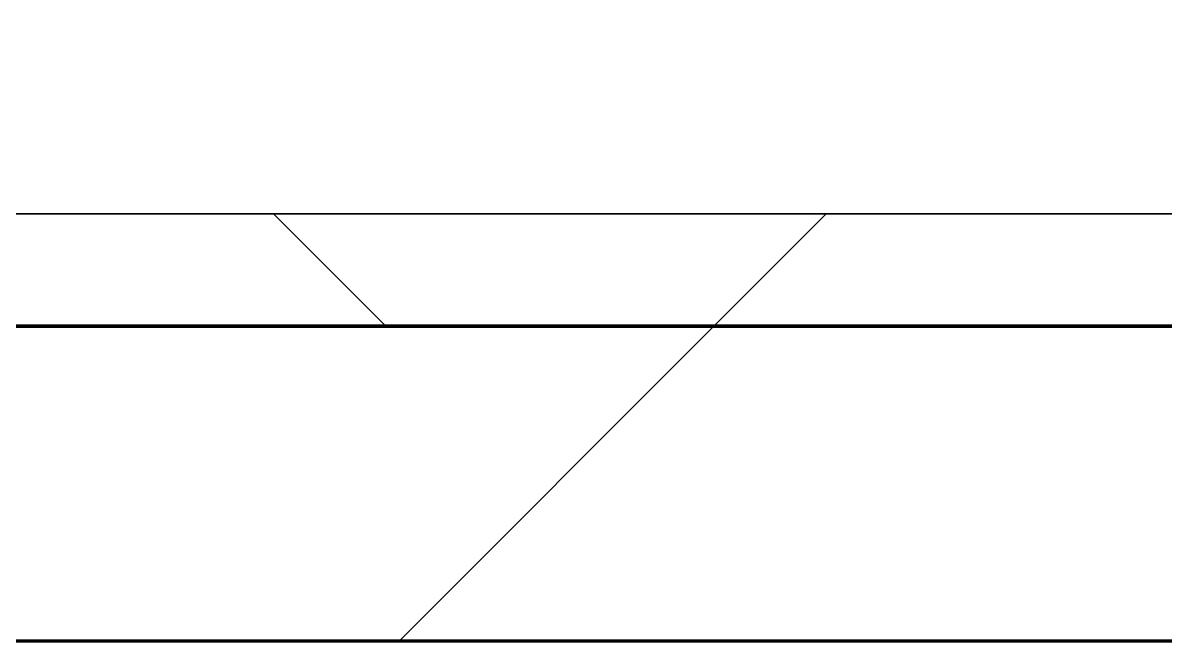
# Model space of a CAD drawing. Header units: millimetres. Extents: x -726012 to -647389, y -20772 to 18805.
# Drawn here: x -709180 to -708671, y -3461 to -3186 of the extents above; entities that cross this region are included whole.
import ezdxf
from ezdxf.xclip import XClip

# ---------------------------------------------------------------- set-up
doc = ezdxf.new("R2010")
doc.units = ezdxf.units.MM
doc.header["$XCLIPFRAME"] = 0
for name, color, linetype, lineweight in [('A-GLAZ-CURT', 2, 'Continuous', 9), ('A-WALL', 5, 'Continuous', 35), ('A-WALL-FNSH', 2, 'Continuous', 35), ('A-WALL-PATT', 1, 'Continuous', 35)]:
    doc.layers.add(name, color=color, linetype=linetype, lineweight=lineweight)
doc.layers.add('A11_ALU.SOLID SHEET', color=2, linetype='Continuous')

# ---------------------------------------------------------------- blocks, each defined once
blk = doc.blocks.new('PPLS-PP19_Custom Tile Pattern - Custom Tile Pattern-V146-4233-01 ENLARGED MULTI-PURPOSE LEVEL - REFLECTED CEILING PLAN - SHEET 4')
at = {"layer": 'A-GLAZ-CURT'}
for p, q in [((-300, 0), (300, 0)), ((300, 0), (-300, 0)), ((195.99, 0), (213.31, 0)), ((213.31, 0), (195.99, 0)), ((230.06, 0), (300, 0)), ((-300, -50), (300, -50)), ((300, -50), (-300, -50))]:
    blk.add_line(p, q, dxfattribs=at)
for points, knots in [([(-15.19, 0), (-13.07, 0), (7.48, 0), (42.82, 0), (88.72, 0), (120.63, 0), (138.28, 0), (138.53, 0)], [-461.142613, -461.142613, -461.142613, -461.142613, -429.606584, -390.253598, -346.313304, -291.370682, -290.5735, -290.5735, -290.5735, -290.5735]), ([(103.09, 0), (101.08, 0), (86.31, 0), (63.34, 0), (35.84, 0), (12, 0), (3.08, 0), (-1.67, 0), (-2.25, 0)], [-375.435014, -375.435014, -375.435014, -375.435014, -369.147452, -330.153101, -307.516438, -285.83788, -246.234814, -234.646884, -234.646884, -234.646884, -234.646884]), ([(31.38, 0), (31.98, 0), (35.96, 0), (48.37, 0), (71.92, 0), (100.57, 0), (116.36, 0), (128.63, 0), (128.95, 0)], [-139.252649, -139.252649, -139.252649, -139.252649, -135.792042, -118.513713, -97.899267, -63.759246, -39.050993, -35.895543, -35.895543, -35.895543, -35.895543]), ([(136.44, 0), (121.66, 0), (87.01, 0), (51.31, 0), (31.41, 0)], [-106.750556, -106.750556, -106.750556, -106.750556, -59.610984, -0.220342, -0.220342, -0.220342, -0.220342]), ([(36.29, 0), (37.77, 0), (48.82, 0), (64.79, 0), (95.91, 0), (124.45, 0), (132.42, 0), (134.6, 0)], [-314.598523, -314.598523, -314.598523, -314.598523, -305.899624, -287.17622, -249.500363, -194.761443, -152.241002, -152.241002, -152.241002, -152.241002]), ([(94.4, 0), (94.4, 0), (94.64, 0), (99.11, 0), (108.97, 0), (120.79, 0), (139.94, 0), (163.31, 0), (185.23, 0), (193.62, 0), (194.69, 0), (194.79, 0)], [-2348.345796, -2348.345796, -2348.345796, -2348.345796, -2310.419338, -2233.599744, -2052.234781, -1843.028543, -1530.39897, -1095.004608, -529.74427, -295.064701, -265.121568, -265.121568, -265.121568, -265.121568]), ([(114.39, 0), (114.2, 0), (112.08, 0), (106.66, 0), (100.73, 0), (99.74, 0)], [-8148.58938, -8148.58938, -8148.58938, -8148.58938, -8105.191388, -7723.759874, -7646.449684, -7646.449684, -7646.449684, -7646.449684]), ([(168.37, 0), (167.68, 0), (162.47, 0), (147.02, 0), (117.98, 0), (101.91, 0), (100.34, 0)], [-543.375029, -543.375029, -543.375029, -543.375029, -530.793311, -458.593899, -401.860199, -395.777283, -395.777283, -395.777283, -395.777283]), ([(129.02, 0), (129.02, 0), (124.41, 0), (122.35, 0), (114.96, 0), (108.04, 0), (103.09, 0)], [-35.386604, -35.386604, -35.386604, -35.386604, -31.430235, -22.807238, -15.488593, 0, 0, 0, 0]), ([(157.9, 0), (156.77, 0), (151.67, 0), (143.29, 0), (134.04, 0), (126.24, 0), (118.6, 0), (114.23, 0), (111.98, 0), (105.66, 0), (105.23, 0), (105.23, 0)], [-10292.955006, -10292.955006, -10292.955006, -10292.955006, -10098.273015, -9847.788484, -9677.714971, -9567.007022, -9453.21225, -9220.200448, -9012.77275, -8966.157302, -8929.495943, -8929.495943, -8929.495943, -8929.495943]), ([(105.26, 0), (105.52, 0), (111.01, 0), (112.65, 0), (113.59, 0)], [-8920.561005, -8920.561005, -8920.561005, -8920.561005, -8814.835624, -8577.462505, -8577.462505, -8577.462505, -8577.462505]), ([(128.58, 0), (128.8, 0), (130.16, 0), (139.26, 0), (152.67, 0), (161.24, 0), (162.19, 0), (162.75, 0)], [-633.326174, -633.326174, -633.326174, -633.326174, -627.736123, -618.981161, -602.094757, -592.980799, -581.414464, -581.414464, -581.414464, -581.414464]), ([(137.1, 0), (136, 0), (133.64, 0), (129.87, 0), (129.11, 0)], [-670.405967, -670.405967, -670.405967, -670.405967, -651.020627, -640.742133, -640.742133, -640.742133, -640.742133]), ([(193.8, 0), (193.33, 0), (190.11, 0), (183.13, 0), (171, 0), (161.95, 0), (161.28, 0), (158.35, 0), (157.85, 0), (157.77, 0)], [-11665.349007, -11665.349007, -11665.349007, -11665.349007, -11565.880756, -11105.624034, -10839.086983, -10768.332124, -10666.779182, -10580.760289, -10550.278881, -10550.278881, -10550.278881, -10550.278881]), ([(300, 0), (286.53, 0), (254.22, 0), (207.11, 0), (177.41, 0), (159.34, 0), (158.33, 0), (158.3, 0)], [-285.253232, -285.253232, -285.253232, -285.253232, -244.693688, -187.987675, -143.776725, -129.632772, -123.352749, -123.352749, -123.352749, -123.352749]), ([(159.07, 0), (159.13, 0), (160.84, 0), (165.21, 0), (174.15, 0), (185.98, 0), (208.82, 0), (219.42, 0), (230.06, 0)], [-115.643202, -115.643202, -115.643202, -115.643202, -114.681583, -87.660824, -65.295536, -41.623857, -24.459831, 0, 0, 0, 0]), ([(162.75, 0), (165.4, 0), (170.91, 0), (172.61, 0), (172.61, 0)], [-111.264224, -111.264224, -111.264224, -111.264224, -56.742688, -19.085662, -19.085662, -19.085662, -19.085662]), ([(236.05, 0), (233.23, 0), (226.28, 0), (221.1, 0), (200.27, 0), (182.99, 0), (174.27, 0), (169.67, 0), (168.99, 0)], [-9370.397836, -9370.397836, -9370.397836, -9370.397836, -9221.510254, -9016.44624, -8717.832359, -8253.978395, -8152.463617, -8069.855175, -8069.855175, -8069.855175, -8069.855175]), ([(215.22, 0), (214.62, 0), (210.55, 0), (203.98, 0), (187.54, 0), (175.3, 0), (169.49, 0)], [-203.825446, -203.825446, -203.825446, -203.825446, -198.527383, -184.406837, -162.427601, -142.916156, -142.916156, -142.916156, -142.916156]), ([(171.51, 0), (176.48, 0), (193.23, 0), (201.73, 0), (208.81, 0), (213.55, 0), (227.08, 0), (235.49, 0)], [-7971.819559, -7971.819559, -7971.819559, -7971.819559, -7784.112253, -7606.717214, -7289.299508, -7042.621073, -6651.550015, -6651.550015, -6651.550015, -6651.550015]), ([(172.07, 0), (177.66, 0), (187.87, 0), (201.08, 0), (207.47, 0), (213.96, 0), (215.11, 0)], [-255.364076, -255.364076, -255.364076, -255.364076, -237.955587, -223.92608, -215.862851, -208.75215, -208.75215, -208.75215, -208.75215]), ([(300, 0), (288.22, 0), (262, 0), (230.43, 0), (219.94, 0), (219.02, 0)], [-12528.858583, -12528.858583, -12528.858583, -12528.858583, -11905.454923, -11162.864862, -10856.732305, -10856.732305, -10856.732305, -10856.732305]), ([(219.9, 0), (220.86, 0), (225.21, 0), (231.77, 0), (235.79, 0)], [-10670.940496, -10670.940496, -10670.940496, -10670.940496, -10511.382485, -10206.460975, -10206.460975, -10206.460975, -10206.460975]), ([(236.41, 0), (237.6, 0), (249.82, 0), (266.73, 0), (281.71, 0), (291.71, 0), (296.52, 0), (297.86, 0), (298.09, 0)], [-6637.306129, -6637.306129, -6637.306129, -6637.306129, -6582.165592, -6068.460911, -5766.029927, -5566.724884, -5280.360606, -5199.253518, -5199.253518, -5199.253518, -5199.253518]), ([(236.42, 0), (239.89, 0), (244.18, 0), (246.54, 0), (246.96, 0)], [-10190.606737, -10190.606737, -10190.606737, -10190.606737, -9925.173265, -9834.877357, -9834.877357, -9834.877357, -9834.877357]), ([(247.1, 0), (246.76, 0), (245.04, 0), (240.78, 0), (236.97, 0), (236.42, 0)], [-9649.085549, -9649.085549, -9649.085549, -9649.085549, -9581.591397, -9406.094246, -9377.010774, -9377.010774, -9377.010774, -9377.010774]), ([(284.76, 0), (284.76, 0), (285.09, 0), (287.47, 0), (293.59, 0), (297.76, 0), (300, 0)], [-4110.630118, -4110.630118, -4110.630118, -4110.630118, -4053.389046, -3959.664717, -3862.421465, -3746.95702, -3746.95702, -3746.95702, -3746.95702]), ([(297.38, 0), (295.84, 0), (291.62, 0), (285.38, 0), (284.87, 0)], [-4803.172655, -4803.172655, -4803.172655, -4803.172655, -4358.271401, -4143.037883, -4143.037883, -4143.037883, -4143.037883])]:
    blk.add_open_spline(points, degree=3, knots=knots, dxfattribs=at)
for points in [[(168.74, 0), (168.74, 0), (169.81, 0), (171.51, 0)], [(195.11, 0), (194.91, 0), (194.44, 0), (193.8, 0)]]:
    blk.add_open_spline(points, degree=3, dxfattribs=at)
blk = doc.blocks.new('PPLS-PP19_Custom Tile Pattern - Custom Tile Pattern-V147-4233-01 ENLARGED MULTI-PURPOSE LEVEL - REFLECTED CEILING PLAN - SHEET 4')
at = {"layer": 'A-GLAZ-CURT'}
for p, q in [((-300, 0), (300, 0)), ((300, 0), (-300, 0)), ((-293.07, 0), (-275.75, 0)), ((-275.75, 0), (-293.07, 0)), ((-222.32, 0), (-205, 0)), ((-205, 0), (-222.32, 0)), ((-300, -50), (300, -50)), ((300, -50), (-300, -50))]:
    blk.add_line(p, q, dxfattribs=at)
at = {"layer": 'A-GLAZ-CURT', "flags": 128}
for points in [[(-300, 0), (-291.56, 0), (-283.3, 0), (-275.2, 0), (-267.26, 0), (-259.45, 0), (-251.77, 0), (-244.2, 0), (-236.74, 0), (-229.36, 0), (-222.06, 0), (-214.83, 0), (-207.71, 0), (-200.76, 0), (-194.02, 0), (-187.54, 0), (-181.38, 0), (-175.58, 0), (-170.25, 0), (-165.64, 0), (-162.01, 0), (-159.53, 0)], [(-125.17, 0), (-128.55, 0), (-134.16, 0), (-140.03, 0), (-145.5, 0), (-150.63, 0), (-155.53, 0), (-160.27, 0), (-164.95, 0), (-169.65, 0), (-174.47, 0), (-179.49, 0), (-184.81, 0), (-190.44, 0), (-196.37, 0), (-202.58, 0), (-209.04, 0), (-215.73, 0), (-222.63, 0), (-229.72, 0), (-236.97, 0), (-244.39, 0), (-251.96, 0), (-259.67, 0), (-267.51, 0), (-275.48, 0), (-283.55, 0), (-291.73, 0), (-300, 0)], [(-157.46, 0), (-154.52, 0), (-149.42, 0), (-141.84, 0), (-132.81, 0), (-126.08, 0)]]:
    blk.add_lwpolyline(points, dxfattribs=at)
at = {"layer": 'A-GLAZ-CURT'}
for points, knots in [([(-300, 0), (-284.65, 0), (-236.57, 0), (-192.05, 0), (-164.21, 0), (-158.61, 0)], [-5323.127839, -5323.127839, -5323.127839, -5323.127839, -4502.809032, -2700.551212, -2218.690003, -2218.690003, -2218.690003, -2218.690003]), ([(-90.27, 0), (-102.69, 0), (-138.17, 0), (-202.69, 0), (-262.56, 0), (-294.48, 0), (-300, 0)], [-18624.70105, -18624.70105, -18624.70105, -18624.70105, -17136.203329, -15131.813646, -13729.592194, -13439.944408, -13439.944408, -13439.944408, -13439.944408]), ([(-159.21, 0), (-159.55, 0), (-163.36, 0), (-174.02, 0), (-185.59, 0), (-209.77, 0), (-232.01, 0), (-255.22, 0), (-262.59, 0), (-264.9, 0), (-265.4, 0)], [-2257.973564, -2257.973564, -2257.973564, -2257.973564, -2237.412286, -2029.680487, -1755.085331, -1400.429864, -858.079193, -543.655514, -208.940337, 0, 0, 0, 0]), ([(-258.6, 0), (-257.91, 0), (-254.26, 0), (-242.92, 0), (-232.76, 0), (-227.27, 0)], [-5722.54675, -5722.54675, -5722.54675, -5722.54675, -5657.471696, -5413.335975, -5108.045086, -5108.045086, -5108.045086, -5108.045086]), ([(-226.99, 0), (-228.07, 0), (-231.8, 0), (-233.46, 0), (-234, 0)], [-905.713182, -905.713182, -905.713182, -905.713182, -846.069444, -682.911962, -682.911962, -682.911962, -682.911962]), ([(-233.49, 0), (-233.44, 0), (-232.38, 0), (-231.15, 0), (-227.86, 0), (-227.8, 0)], [-455.274641, -455.274641, -455.274641, -455.274641, -440.605512, -119.536984, -113.81866, -113.81866, -113.81866, -113.81866]), ([(-226.94, 0), (-225.42, 0), (-220.62, 0), (-213.1, 0), (-200.2, 0), (-185.8, 0), (-172.42, 0), (-160.64, 0), (-158.69, 0)], [-5101.973565, -5101.973565, -5101.973565, -5101.973565, -5017.494783, -4832.723979, -4666.091899, -4349.945572, -4000.813434, -3879.041757, -3879.041757, -3879.041757, -3879.041757]), ([(-133.82, 0), (-135.51, 0), (-137.8, 0), (-149.31, 0), (-162.01, 0), (-177.91, 0), (-199.46, 0), (-215.44, 0), (-225.49, 0), (-226.73, 0)], [-2731.647847, -2731.647847, -2731.647847, -2731.647847, -2418.507304, -2308.929706, -2113.765672, -1763.376603, -1422.553702, -978.033455, -910.549282, -910.549282, -910.549282, -910.549282]), ([(-223.63, 0), (-219.39, 0), (-206.17, 0), (-188.58, 0), (-171.29, 0), (-162.35, 0), (-158.61, 0)], [-5463.295695, -5463.295695, -5463.295695, -5463.295695, -5161.076232, -4739.070012, -4465.409639, -4266.291708, -4266.291708, -4266.291708, -4266.291708]), ([(-158.58, 0), (-144.45, 0), (-126.53, 0), (-110.8, 0), (-99.5, 0), (-91.46, 0)], [-2217.969933, -2217.969933, -2217.969933, -2217.969933, -1002.059161, -460.363443, 0, 0, 0, 0]), ([(-137.88, 0), (-140.56, 0), (-147.66, 0), (-147.69, 0), (-155.29, 0), (-158.51, 0)], [-3187.727384, -3187.727384, -3187.727384, -3187.727384, -2919.378265, -2477.344047, -2272.702712, -2272.702712, -2272.702712, -2272.702712]), ([(-157.64, 0), (-155.76, 0), (-148.09, 0), (-136.84, 0), (-127.33, 0), (-124.19, 0), (-123.43, 0), (-123.28, 0)], [-4249.229985, -4249.229985, -4249.229985, -4249.229985, -4149.119819, -3839.893365, -3647.167523, -3488.92562, -3439.852845, -3439.852845, -3439.852845, -3439.852845]), ([(-152.35, 0), (-151.03, 0), (-147.71, 0), (-143.57, 0), (-138.62, 0)], [-3494.978217, -3494.978217, -3494.978217, -3494.978217, -3371.022232, -3227.460399, -3227.460399, -3227.460399, -3227.460399]), ([(-118.78, 0), (-121.86, 0), (-126.28, 0), (-136.96, 0), (-147.46, 0), (-150.03, 0), (-150.57, 0)], [-5938.474035, -5938.474035, -5938.474035, -5938.474035, -5700.061948, -5508.838257, -5298.784692, -5196.16478, -5196.16478, -5196.16478, -5196.16478]), ([(-150.34, 0), (-150.07, 0), (-147.75, 0), (-142.6, 0), (-127.26, 0), (-108.49, 0), (-97.49, 0), (-91.12, 0)], [-4948.728362, -4948.728362, -4948.728362, -4948.728362, -4883.323924, -4440.880425, -4054.690705, -3793.097032, -3464.109854, -3464.109854, -3464.109854, -3464.109854]), ([(-90.81, 0), (-96.91, 0), (-113.88, 0), (-130.52, 0), (-147.74, 0), (-149.07, 0)], [-7323.424259, -7323.424259, -7323.424259, -7323.424259, -7004.680444, -6449.282163, -6277.220794, -6277.220794, -6277.220794, -6277.220794]), ([(-148.23, 0), (-146.94, 0), (-140.15, 0), (-137.28, 0), (-133.93, 0), (-128.78, 0), (-126.5, 0)], [-6162.058746, -6162.058746, -6162.058746, -6162.058746, -6017.569127, -5560.701257, -5364.112219, -5231.017328, -5231.017328, -5231.017328, -5231.017328]), ([(-90.27, 0), (-94.18, 0), (-105.71, 0), (-122.65, 0), (-139.03, 0), (-146.11, 0), (-146.95, 0)], [-1601.097441, -1601.097441, -1601.097441, -1601.097441, -1374.161226, -945.742622, -741.901385, -489.130243, -489.130243, -489.130243, -489.130243]), ([(-146.69, 0), (-146.59, 0), (-145.49, 0), (-135.69, 0), (-128.29, 0), (-125.15, 0)], [-420.34245, -420.34245, -420.34245, -420.34245, -406.956646, -290.263673, 0, 0, 0, 0]), ([(-127.41, 0), (-131.63, 0), (-133.16, 0), (-134.09, 0), (-134.15, 0)], [-8540.990293, -8540.990293, -8540.990293, -8540.990293, -8266.114998, -8246.473386, -8246.473386, -8246.473386, -8246.473386]), ([(-134.15, 0), (-133.32, 0), (-130.31, 0), (-117.33, 0), (-99.59, 0), (-91.17, 0), (-90.51, 0)], [-7657.439573, -7657.439573, -7657.439573, -7657.439573, -7293.749979, -6839.55839, -6236.997189, -6184.855039, -6184.855039, -6184.855039, -6184.855039]), ([(-120.13, 0), (-120.14, 0), (-120.24, 0), (-121.3, 0), (-129.25, 0), (-133.82, 0)], [-2933.992132, -2933.992132, -2933.992132, -2933.992132, -2920.575025, -2840.280255, -2731.647847, -2731.647847, -2731.647847, -2731.647847]), ([(-113.43, 0), (-113.44, 0), (-113.96, 0), (-119.73, 0), (-125.43, 0), (-127.03, 0), (-127.41, 0)], [-328.499627, -328.499627, -328.499627, -328.499627, -282.672656, -98.539552, -24.539552, 0, 0, 0, 0]), ([(-126.5, 0), (-122.44, 0), (-108.71, 0), (-86.68, 0), (-63.44, 0), (-54.4, 0), (-48.53, 0), (-33.83, 0), (-26.48, 0), (-21.95, 0)], [-5231.017328, -5231.017328, -5231.017328, -5231.017328, -4994.692869, -4542.524482, -4008.285538, -3689.699207, -3546.54457, -3315.260113, -3005.751052, -3005.751052, -3005.751052, -3005.751052]), ([(-125.15, 0), (-124.93, 0), (-121.96, 0), (-113.01, 0), (-98.9, 0), (-85.29, 0), (-71.67, 0), (-65.93, 0), (-65.07, 0)], [-3362.7396, -3362.7396, -3362.7396, -3362.7396, -3342.215224, -3074.362186, -2902.289527, -2605.247022, -2322.099534, -2241.8264, -2241.8264, -2241.8264, -2241.8264]), ([(-122.08, 0), (-122.01, 0), (-121.69, 0), (-121.2, 0), (-120.88, 0)], [-3136.336417, -3136.336417, -3136.336417, -3136.336417, -3110.304437, -3035.164275, -3035.164275, -3035.164275, -3035.164275]), ([(-36.33, 0), (-36.43, 0), (-37.27, 0), (-45.02, 0), (-46.13, 0), (-60.59, 0), (-81.23, 0), (-99.51, 0), (-114.02, 0), (-117.28, 0), (-118.78, 0)], [-1855.773136, -1855.773136, -1855.773136, -1855.773136, -1810.870157, -1672.078046, -1405.135169, -1060.00838, -740.068933, -229.489605, -116.330425, 0, 0, 0, 0]), ([(-117.74, 0), (-117.19, 0), (-114.78, 0), (-113.43, 0), (-113.43, 0)], [-821.249067, -821.249067, -821.249067, -821.249067, -394.672656, -330.879064, -330.879064, -330.879064, -330.879064]), ([(-36.62, 0), (-36.62, 0), (-40.35, 0), (-44.32, 0), (-58.97, 0), (-85.2, 0), (-107.61, 0), (-116.56, 0), (-117.56, 0)], [-4069.478503, -4069.478503, -4069.478503, -4069.478503, -3858.647035, -3538.256648, -2842.901703, -2193.204658, -1433.981041, -985.49888, -985.49888, -985.49888, -985.49888]), ([(-115.82, 0), (-114.96, 0), (-110.41, 0), (-99.71, 0), (-92.17, 0), (-90.28, 0)], [-5724.064692, -5724.064692, -5724.064692, -5724.064692, -5430.283136, -5103.229623, -4997.600764, -4997.600764, -4997.600764, -4997.600764]), ([(9.32, 0), (9.08, 0), (7.65, 0), (2.57, 0), (-12.23, 0), (-25.64, 0), (-40, 0), (-56.24, 0), (-75.59, 0), (-94, 0), (-112.01, 0), (-114.94, 0), (-115.63, 0)], [-2922.926651, -2922.926651, -2922.926651, -2922.926651, -2882.788014, -2720.818881, -2518.50168, -2125.455881, -1792.521578, -1466.981642, -1208.454564, -789.402658, -501.969187, -243.577221, -243.577221, -243.577221, -243.577221]), ([(-91.46, 0), (-90.09, 0), (-84.7, 0), (-77.43, 0), (-72.73, 0), (-72.64, 0), (-72.64, 0)], [-19832.387487, -19832.387487, -19832.387487, -19832.387487, -19753.885894, -19541.04734, -19478.625389, -19471.062469, -19471.062469, -19471.062469, -19471.062469]), ([(-90.29, 0), (-89.37, 0), (-83.41, 0), (-75.26, 0), (-68.41, 0), (-65.12, 0), (-63.63, 0)], [-3449.835649, -3449.835649, -3449.835649, -3449.835649, -3402.597032, -3144.956779, -3050.982048, -2969.237017, -2969.237017, -2969.237017, -2969.237017]), ([(-90.27, 0), (-84.42, 0), (-73.49, 0), (-62.74, 0), (-60.36, 0), (-59.97, 0)], [-6178.455757, -6178.455757, -6178.455757, -6178.455757, -5713.340575, -5140.470607, -5006.787413, -5006.787413, -5006.787413, -5006.787413]), ([(-26.75, 0), (-27.82, 0), (-36.18, 0), (-53.55, 0), (-72.91, 0), (-86.92, 0), (-90.27, 0)], [-8718.362214, -8718.362214, -8718.362214, -8718.362214, -8532.293389, -8073.216054, -7508.296369, -7332.864669, -7332.864669, -7332.864669, -7332.864669]), ([(-90.05, 0), (-86.58, 0), (-69.24, 0), (-42.53, 0), (-12.78, 0), (4.23, 0), (9.64, 0), (10.14, 0), (10.18, 0)], [-4993.333029, -4993.333029, -4993.333029, -4993.333029, -4799.173296, -4065.652676, -3589.737505, -3285.047089, -3066.359526, -3044.715262, -3044.715262, -3044.715262, -3044.715262]), ([(-72.93, 0), (-75.51, 0), (-80.85, 0), (-86.96, 0), (-89.14, 0)], [-19442.345229, -19442.345229, -19442.345229, -19442.345229, -18935.241197, -18670.125109, -18670.125109, -18670.125109, -18670.125109]), ([(-63.96, 0), (-64.13, 0), (-72.5, 0), (-80.63, 0), (-86.16, 0)], [-2171.769325, -2171.769325, -2171.769325, -2171.769325, -2007.031671, -1681.3698, -1681.3698, -1681.3698, -1681.3698]), ([(-29.03, 0), (-33.97, 0), (-43.74, 0), (-56.37, 0), (-71.66, 0), (-77.83, 0), (-82.66, 0), (-83.28, 0), (-83.28, 0)], [-2680.714891, -2680.714891, -2680.714891, -2680.714891, -2413.671296, -2161.752162, -2006.592567, -1646.621388, -1424.436217, -1393.971743, -1393.971743, -1393.971743, -1393.971743]), ([(-83.28, 0), (-83.28, 0), (-82.91, 0), (-76.14, 0), (-62.97, 0), (-48.14, 0), (-36.49, 0), (-33.57, 0), (-29.94, 0), (-28.57, 0)], [-1393.4169, -1393.4169, -1393.4169, -1393.4169, -1353.722004, -1274.333717, -1073.56893, -651.549973, -296.515819, -83.513472, 0, 0, 0, 0]), ([(-66.39, 0), (-66.39, 0), (-63.63, 0), (-53.63, 0), (-34.42, 0), (-29.82, 0), (-29.19, 0)], [-2493.31794, -2493.31794, -2493.31794, -2493.31794, -2315.303971, -1809.437387, -963.711516, -666.19313, -666.19313, -666.19313, -666.19313]), ([(31.18, 0), (25.97, 0), (11.99, 0), (-16.92, 0), (-47.42, 0), (-65.77, 0), (-66.37, 0), (-66.38, 0)], [-4496.803627, -4496.803627, -4496.803627, -4496.803627, -4222.080604, -3745.412743, -2981.410125, -2542.574734, -2498.224237, -2498.224237, -2498.224237, -2498.224237]), ([(-63.63, 0), (-61.49, 0), (-57.39, 0), (-54.49, 0), (-45.2, 0), (-40.79, 0), (-40.46, 0), (-40.44, 0)], [-2969.237017, -2969.237017, -2969.237017, -2969.237017, -2851.217951, -2734.127174, -2474.780881, -2410.990208, -2350.645972, -2350.645972, -2350.645972, -2350.645972]), ([(-58.83, 0), (-58.37, 0), (-57.29, 0), (-54.23, 0), (-46.33, 0), (-42.62, 0), (-41.76, 0)], [-4859.52896, -4859.52896, -4859.52896, -4859.52896, -4680.891996, -4469.85053, -4321.566175, -4270.495146, -4270.495146, -4270.495146, -4270.495146]), ([(-51.83, 0), (-51.83, 0), (-51.78, 0), (-47.4, 0), (-46.01, 0), (-40.22, 0), (-36.78, 0)], [-632.814994, -632.814994, -632.814994, -632.814994, -627.965721, -508.377888, -260.442412, 0, 0, 0, 0]), ([(-21.97, 0), (-26.04, 0), (-33.07, 0), (-44.85, 0), (-51.43, 0), (-51.79, 0)], [-1276.86382, -1276.86382, -1276.86382, -1276.86382, -1039.307308, -819.71621, -644.910881, -644.910881, -644.910881, -644.910881]), ([(-41.76, 0), (-39.9, 0), (-37.72, 0), (-36.92, 0), (-36.77, 0)], [-4270.495146, -4270.495146, -4270.495146, -4270.495146, -4161.040818, -4106.245333, -4106.245333, -4106.245333, -4106.245333]), ([(-36.78, 0), (-32.43, 0), (-19.22, 0), (8.83, 0), (43.36, 0), (70.92, 0), (82.12, 0), (83.66, 0)], [-6191.144455, -6191.144455, -6191.144455, -6191.144455, -5862.463379, -5340.621928, -4573.028122, -4094.177415, -3869.465285, -3869.465285, -3869.465285, -3869.465285]), ([(-36.29, 0), (-36.29, 0), (-34.66, 0), (-28.88, 0), (-26.95, 0), (-26.54, 0)], [-9150.272121, -9150.272121, -9150.272121, -9150.272121, -9057.163041, -8919.836787, -8834.607043, -8834.607043, -8834.607043, -8834.607043]), ([(30.82, 0), (29.27, 0), (20.14, 0), (3.54, 0), (-16.58, 0), (-34.76, 0), (-36.04, 0)], [-10462.034656, -10462.034656, -10462.034656, -10462.034656, -10363.088938, -9884.23066, -9424.652049, -9182.880979, -9182.880979, -9182.880979, -9182.880979]), ([(-33.34, 0), (-33.34, 0), (-32.93, 0), (-31.16, 0), (-30.52, 0)], [-2415.024266, -2415.024266, -2415.024266, -2415.024266, -2357.633367, -2323.618664, -2323.618664, -2323.618664, -2323.618664]), ([(70.61, 0), (66.16, 0), (55.8, 0), (39.61, 0), (24.74, 0), (2.64, 0), (-17.84, 0), (-30.57, 0), (-31.82, 0), (-32, 0)], [-4647.237329, -4647.237329, -4647.237329, -4647.237329, -4326.416877, -4098.545751, -3766.694881, -3333.063701, -2994.501669, -2698.150104, -2614.070998, -2614.070998, -2614.070998, -2614.070998]), ([(-30.76, 0), (-30.73, 0), (-30.18, 0), (-26.61, 0), (-22.04, 0)], [-54176.191683, -54176.191683, -54176.191683, -54176.191683, -54157.274271, -53855.129553, -53855.129553, -53855.129553, -53855.129553]), ([(-30.52, 0), (-27.11, 0), (-17.83, 0), (5.99, 0), (22.06, 0), (37.44, 0), (45.92, 0), (57.76, 0), (64.47, 0), (72.74, 0), (75.22, 0), (76.03, 0), (76.21, 0)], [-2323.618664, -2323.618664, -2323.618664, -2323.618664, -2142.497158, -1716.209403, -1206.526904, -1089.329421, -901.315459, -753.071572, -495.328968, -421.953223, -334.951786, -290.452333, -290.452333, -290.452333, -290.452333]), ([(-22.74, 0), (-24.16, 0), (-27.07, 0), (-29.52, 0), (-30.21, 0)], [-54634.591799, -54634.591799, -54634.591799, -54634.591799, -54461.685999, -54290.791712, -54290.791712, -54290.791712, -54290.791712]), ([(8.33, 0), (8.19, 0), (7.18, 0), (0.32, 0), (-13.89, 0), (-24.92, 0), (-29.03, 0)], [-3574.286521, -3574.286521, -3574.286521, -3574.286521, -3526.962355, -3285.499107, -2903.012179, -2680.714891, -2680.714891, -2680.714891, -2680.714891]), ([(-28.98, 0), (-28.66, 0), (-27.39, 0), (-24.45, 0), (-22.56, 0)], [-166.548282, -166.548282, -166.548282, -166.548282, -102.06493, 0, 0, 0, 0]), ([(-21.96, 0), (-19.84, 0), (-16.83, 0), (-11.36, 0), (-7.66, 0), (-6.6, 0), (-6.44, 0)], [-56457.345381, -56457.345381, -56457.345381, -56457.345381, -56344.022017, -56303.229861, -56166.290093, -56124.392176, -56124.392176, -56124.392176, -56124.392176]), ([(-13, 0), (-14.35, 0), (-16.76, 0), (-20.95, 0), (-21.92, 0)], [-55207.591944, -55207.591944, -55207.591944, -55207.591944, -54789.006179, -54668.319642, -54668.319642, -54668.319642, -54668.319642]), ([(-21.89, 0), (-18.23, 0), (-11.11, 0), (2.08, 0), (13.15, 0), (21.24, 0), (24.62, 0), (24.72, 0), (24.72, 0)], [-5244.527046, -5244.527046, -5244.527046, -5244.527046, -5050.479954, -4785.90057, -4596.498881, -4445.288762, -4384.376941, -4376.041937, -4376.041937, -4376.041937, -4376.041937]), ([(76.63, 0), (74.8, 0), (67.65, 0), (53.52, 0), (37, 0), (24.07, 0), (12.82, 0), (-2.9, 0), (-15.59, 0), (-21.25, 0)], [-3095.572228, -3095.572228, -3095.572228, -3095.572228, -2950.589685, -2634.532728, -2313.748533, -2106.613311, -1925.670641, -1617.263037, -1290.787923, -1290.787923, -1290.787923, -1290.787923]), ([(-21.22, 0), (-19.38, 0), (-10.97, 0), (8.61, 0), (15.02, 0), (22.91, 0), (31, 0), (37.93, 0), (43.91, 0), (46.39, 0)], [-2989.152759, -2989.152759, -2989.152759, -2989.152759, -2864.387349, -2439.246196, -2084.094819, -1956.422387, -1818.904206, -1645.594513, -1514.634766, -1514.634766, -1514.634766, -1514.634766]), ([(-20.98, 0), (-19.68, 0), (-17.76, 0), (-15.75, 0), (-15.19, 0)], [-53832.391596, -53832.391596, -53832.391596, -53832.391596, -53749.15266, -53717.791567, -53717.791567, -53717.791567, -53717.791567]), ([(-15.19, 0), (-13.07, 0), (7.48, 0), (42.82, 0), (88.72, 0), (120.63, 0), (138.28, 0), (138.53, 0)], [-461.142613, -461.142613, -461.142613, -461.142613, -429.606584, -390.253598, -346.313304, -291.370682, -290.5735, -290.5735, -290.5735, -290.5735]), ([(-6.54, 0), (-6.73, 0), (-7.2, 0), (-7.6, 0), (-7.79, 0)], [-56009.792147, -56009.792147, -56009.792147, -56009.792147, -55949.290093, -55895.192118, -55895.192118, -55895.192118, -55895.192118]), ([(-2.63, 0), (-2.47, 0), (-1.22, 0), (4.92, 0), (15.97, 0), (22.54, 0), (24.49, 0)], [-226.825321, -226.825321, -226.825321, -226.825321, -220.269177, -206.416616, -198.214427, -187.717507, -187.717507, -187.717507, -187.717507]), ([(103.09, 0), (101.08, 0), (86.31, 0), (63.34, 0), (35.84, 0), (12, 0), (3.08, 0), (-1.67, 0), (-2.25, 0)], [-375.435014, -375.435014, -375.435014, -375.435014, -369.147452, -330.153101, -307.516438, -285.83788, -246.234814, -234.646884, -234.646884, -234.646884, -234.646884]), ([(24.69, 0), (24.54, 0), (20.99, 0), (15.48, 0), (10.8, 0), (9.63, 0)], [-4368.572414, -4368.572414, -4368.572414, -4368.572414, -4306.476363, -4080.000647, -3772.857994, -3772.857994, -3772.857994, -3772.857994])]:
    blk.add_open_spline(points, degree=3, knots=knots, dxfattribs=at)
for points in [[(-227.05, 0), (-226.05, 0), (-224.89, 0), (-223.63, 0)], [(-158.59, 0), (-158.02, 0), (-157.55, 0), (-157.22, 0)], [(-86.16, 0), (-87.35, 0), (-88.54, 0), (-89.75, 0)], [(-39.84, 0), (-39.08, 0), (-38.11, 0), (-37.36, 0)], [(-28.57, 0), (-26.93, 0), (-24.79, 0), (-22.85, 0)]]:
    blk.add_open_spline(points, degree=3, dxfattribs=at)
blk = doc.blocks.new('*U885')
at = {"layer": 'A-GLAZ-CURT'}
for name, p in [('PPLS-PP19_Custom Tile Pattern - Custom Tile Pattern-V146-4233-01 ENLARGED MULTI-PURPOSE LEVEL - REFLECTED CEILING PLAN - SHEET 4', (-33000, 4270.45)), ('PPLS-PP19_Custom Tile Pattern - Custom Tile Pattern-V147-4233-01 ENLARGED MULTI-PURPOSE LEVEL - REFLECTED CEILING PLAN - SHEET 4', (-32400, 4270.45))]:
    blk.add_blockref(name, p, dxfattribs=at)
blk = doc.blocks.new('*U1287')
blk.add_lwpolyline([(21173.36, -580), (28210, -580), (28210, -6849.96), (45954.15, -6849.96), (45954.15, 600), (82995.06, 600), (83086.47, 650), (90052, 650), (90392, 990), (103159.16, 990), (103159.16, 4990), (21173.36, 4990), (21173.36, 3485.45), (21203.36, 3485.45), (21203.36, 925.54), (21173.36, 925.54), (21173.36, -580)])

msp = doc.modelspace()

# ---------------------------------------------------------------- hatches: boundary and pattern name
at = {"layer": 'A-WALL-PATT', "lineweight": 9}
h = msp.add_hatch(dxfattribs=at)
h.set_pattern_fill('FP_3', color=256, style=0, pattern_type=2)
h.set_pattern_definition([(45, (0, 0), (-212.13203, 212.13203), []), (135, (0, 0), (-212.13203, -212.13203), [])])
h.paths.add_polyline_path([(-698728.22, -3320.94), (-698728.22, -3270.94), (-701451.04, -3270.94), (-701339.13, -3320.94), (-699206.29, -3320.94)])
h.paths.add_polyline_path([(-703169.5, -3320.94), (-701449.44, -3320.94), (-701561.35, -3270.94), (-705051.04, -3270.94), (-704939.13, -3320.94), (-703306.16, -3320.94)])
h.paths.add_polyline_path([(-706586.05, -3320.94), (-705049.44, -3320.94), (-705161.35, -3270.94), (-716522.37, -3270.94), (-716522.37, -3320.94), (-706722.72, -3320.94)])
h = msp.add_hatch(dxfattribs=at)
h.set_pattern_fill('FP_4', color=256, style=0, pattern_type=2)
h.set_pattern_definition([(45, (0, 0), (-212.13203, 212.13203), [])])
h.paths.add_polyline_path([(-698678.22, -3460.94), (-698678.22, -3320.94), (-701339.13, -3320.94), (-701288.73, -3343.46), (-701284.96, -3341.28), (-701279.79, -3341.28), (-701273.71, -3345.94), (-701272.71, -3350.62), (-701207.37, -3379.81), (-701225.73, -3420.89), (-701449.44, -3320.94), (-704939.13, -3320.94), (-704888.73, -3343.46), (-704884.96, -3341.28), (-704879.79, -3341.28), (-704873.71, -3345.94), (-704872.71, -3350.62), (-704807.37, -3379.81), (-704825.73, -3420.89), (-705049.44, -3320.94), (-716522.37, -3320.94), (-716522.37, -3460.94), (-699206.29, -3460.94)])

# ---------------------------------------------------------------- linework, layer by layer
at = {"layer": 'A-WALL', "color": 7, "lineweight": 70}
for p, q in [((-716472.37, -3320.94), (-705982.37, -3320.94)), ((-705982.37, -3320.94), (-716472.37, -3320.94)), ((-705982.37, -3460.94), (-716522.37, -3460.94))]:
    msp.add_line(p, q, dxfattribs=at)
at = {"layer": 'A-WALL-FNSH', "color": 250}
msp.add_line((-716522.37, -3270.94), (-705982.37, -3270.94), dxfattribs=at)

# ---------------------------------------------------------------- block references
msp.add_blockref('*U885', (-676282.37, -7541.39))

# ---------------------------------------------------------------- next in the draw order: block references
at = {"layer": 'A11_ALU.SOLID SHEET'}
ref = msp.add_blockref('*U1287', (-744682.37, 3579.02), dxfattribs=at)
XClip(ref).set_block_clipping_path([(22516.8245944298, -23612.0000696909), (92487.8891097467, 7199.9972603897)])

doc.saveas('drawing.dxf')
